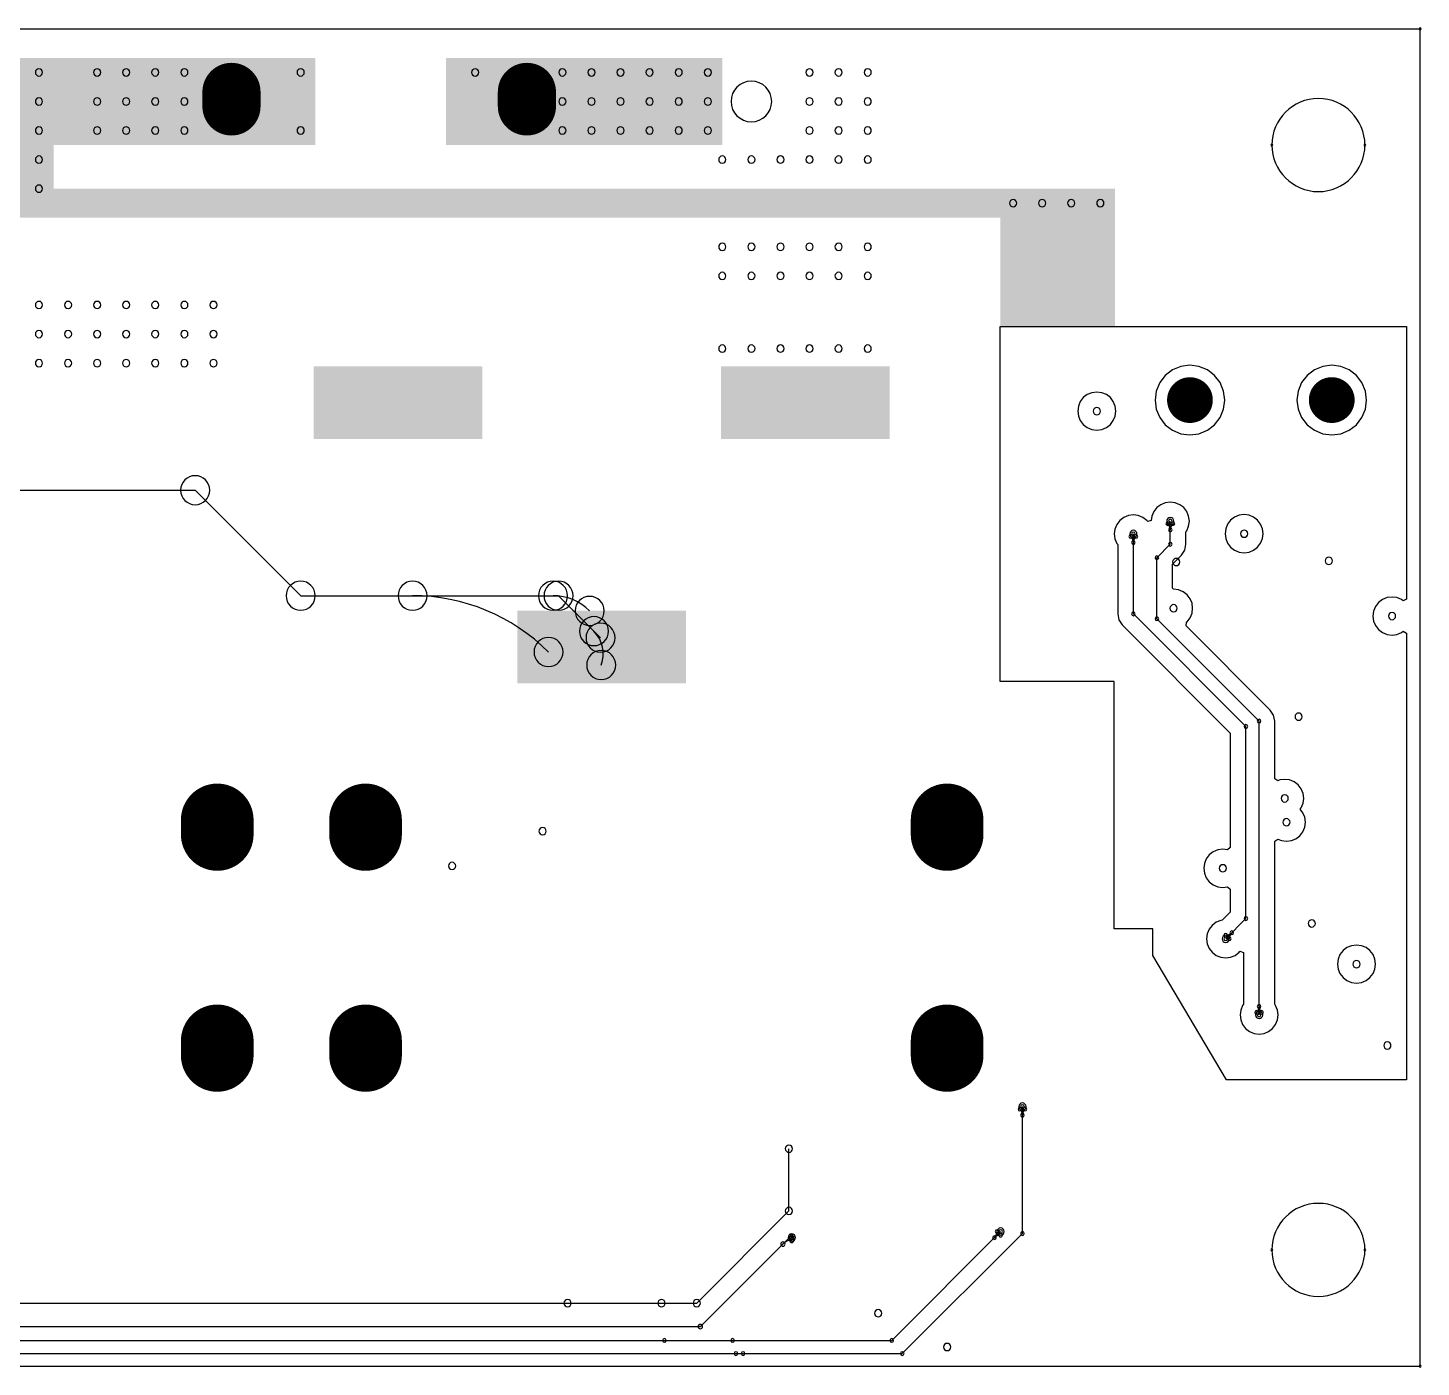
# Model space of a CAD drawing. Header units: inches. Extents: x 32166 to 66782, y 2386 to 7162.
# Drawn here: x 33958.6 to 34174.3, y 3490.5 to 3697.7 of the extents above; entities that cross this region are included whole.
import ezdxf

# ---------------------------------------------------------------- set-up
doc = ezdxf.new("R2010")
doc.units = ezdxf.units.IN
doc.header["$LTSCALE"] = 0.64311
doc.header["$MEASUREMENT"] = 0
for name, color, linetype in [('KEEPOUTLAYER', 6, 'CONTINUOUS'), ('MIDLAYER1', 16, 'CONTINUOUS'), ('MULTILAYER', 9, 'CONTINUOUS')]:
    doc.layers.add(name, color=color, linetype=linetype)

msp = doc.modelspace()

# ---------------------------------------------------------------- linework, layer by layer
at = {"layer": 'KEEPOUTLAYER'}
for p, q in [((32666.61, 3697.6), (34174.11, 3697.6)), ((34174.11, 3490.6), (34174.11, 3697.6)), ((32666.61, 3490.6), (34174.11, 3490.6))]:
    msp.add_line(p, q, dxfattribs=at)
for centre, radius, start, end in [((34174.11, 3697.6), 0.143, 0, 180), ((34174.11, 3697.6), 0.143, 180, 0), ((34174.11, 3697.6), 0.112, 0, 180), ((34174.11, 3697.6), 0.112, 180, 0), ((34158.36, 3679.6), 7.2, 0, 180), ((34151.16, 3679.6), 0.143, 0, 180), ((34151.16, 3679.6), 0.143, 180, 0), ((34158.36, 3679.6), 7.2, 180, 0), ((34165.56, 3679.6), 0.143, 0, 180), ((34165.56, 3679.6), 0.143, 180, 0), ((34158.36, 3508.6), 7.2, 0, 180), ((34151.16, 3508.6), 0.143, 0, 180), ((34151.16, 3508.6), 0.143, 180, 0), ((34158.36, 3508.6), 7.2, 180, 0), ((34165.56, 3508.6), 0.143, 0, 180), ((34165.56, 3508.6), 0.143, 180, 0), ((34174.11, 3490.6), 0.143, 0, 180), ((34174.11, 3490.6), 0.143, 0, 180), ((34174.11, 3490.6), 0.143, 180, 0), ((34174.11, 3490.6), 0.143, 180, 0)]:
    msp.add_arc(centre, radius, start, end, dxfattribs=at)
at = {"layer": 'MIDLAYER1'}
for p, q in [((34109.13, 3596.57), (34109.13, 3651.52)), ((34109.13, 3651.52), (34171.99, 3651.52)), ((34171.99, 3651.52), (34171.99, 3609.31)), ((34134.67, 3643.94), (34133.81, 3642.83)), ((34135.79, 3644.8), (34134.67, 3643.94)), ((34137.09, 3645.34), (34135.79, 3644.8)), ((34138.48, 3645.52), (34137.09, 3645.34)), ((34139.87, 3645.34), (34138.48, 3645.52)), ((34141.17, 3644.8), (34139.87, 3645.34)), ((34142.29, 3643.94), (34141.17, 3644.8)), ((34143.15, 3642.83), (34142.29, 3643.94)), ((34156.61, 3643.94), (34155.76, 3642.83)), ((34157.73, 3644.8), (34156.61, 3643.94)), ((34159.03, 3645.34), (34157.73, 3644.8)), ((34160.43, 3645.52), (34159.03, 3645.34)), ((34161.82, 3645.34), (34160.43, 3645.52)), ((34163.12, 3644.8), (34161.82, 3645.34)), ((34164.24, 3643.94), (34163.12, 3644.8)), ((34165.09, 3642.83), (34164.24, 3643.94)), ((34133.81, 3642.83), (34133.27, 3641.53)), ((34143.69, 3641.53), (34143.15, 3642.83)), ((34155.76, 3642.83), (34155.22, 3641.53)), ((34165.63, 3641.53), (34165.09, 3642.83)), ((34121.51, 3639.9), (34121.22, 3639.19)), ((34121.98, 3640.51), (34121.51, 3639.9)), ((34122.59, 3640.98), (34121.98, 3640.51)), ((34123.31, 3641.27), (34122.59, 3640.98)), ((34124.07, 3641.37), (34123.31, 3641.27)), ((34124.83, 3641.27), (34124.07, 3641.37)), ((34125.54, 3640.98), (34124.83, 3641.27)), ((34126.16, 3640.51), (34125.54, 3640.98)), ((34126.62, 3639.9), (34126.16, 3640.51)), ((34126.92, 3639.19), (34126.62, 3639.9)), ((34133.27, 3641.53), (34133.09, 3640.13)), ((34133.09, 3640.13), (34133.27, 3638.74)), ((34143.87, 3640.13), (34143.69, 3641.53)), ((34143.69, 3638.74), (34143.87, 3640.13)), ((34155.22, 3641.53), (34155.04, 3640.13)), ((34155.04, 3640.13), (34155.22, 3638.74)), ((34165.81, 3640.13), (34165.63, 3641.53)), ((34165.63, 3638.74), (34165.81, 3640.13)), ((34121.22, 3639.19), (34121.12, 3638.42)), ((34121.12, 3638.42), (34121.22, 3637.66)), ((34121.22, 3637.66), (34121.51, 3636.95)), ((34126.62, 3636.95), (34126.92, 3637.66)), ((34127.02, 3638.42), (34126.92, 3639.19)), ((34126.92, 3637.66), (34127.02, 3638.42)), ((34133.27, 3638.74), (34133.81, 3637.44)), ((34133.81, 3637.44), (34134.67, 3636.32)), ((34142.29, 3636.32), (34143.15, 3637.44)), ((34143.15, 3637.44), (34143.69, 3638.74)), ((34155.22, 3638.74), (34155.76, 3637.44)), ((34155.76, 3637.44), (34156.61, 3636.32)), ((34164.24, 3636.32), (34165.09, 3637.44)), ((34165.09, 3637.44), (34165.63, 3638.74)), ((34121.51, 3636.95), (34121.98, 3636.34)), ((34121.98, 3636.34), (34122.59, 3635.87)), ((34122.59, 3635.87), (34123.31, 3635.57)), ((34123.31, 3635.57), (34124.07, 3635.47)), ((34124.07, 3635.47), (34124.83, 3635.57)), ((34124.83, 3635.57), (34125.54, 3635.87)), ((34125.54, 3635.87), (34126.16, 3636.34)), ((34126.16, 3636.34), (34126.62, 3636.95)), ((34134.67, 3636.32), (34135.79, 3635.47)), ((34135.79, 3635.47), (34137.09, 3634.93)), ((34139.87, 3634.93), (34141.17, 3635.47)), ((34141.17, 3635.47), (34142.29, 3636.32)), ((34156.61, 3636.32), (34157.73, 3635.47)), ((34157.73, 3635.47), (34159.03, 3634.93)), ((34161.82, 3634.93), (34163.12, 3635.47)), ((34163.12, 3635.47), (34164.24, 3636.32)), ((34137.09, 3634.93), (34138.48, 3634.74)), ((34138.48, 3634.74), (34139.87, 3634.93)), ((34159.03, 3634.93), (34160.43, 3634.74)), ((34160.43, 3634.74), (34161.82, 3634.93)), ((33888.95, 3626.18), (33984.53, 3626.18)), ((33984.53, 3626.18), (34000.86, 3609.85)), ((34129.72, 3622.36), (34128.96, 3622.26)), ((34130.48, 3622.26), (34129.72, 3622.36)), ((34132.88, 3622.87), (34132.59, 3622.15)), ((34133.35, 3623.48), (34132.88, 3622.87)), ((34133.96, 3623.94), (34133.35, 3623.48)), ((34134.67, 3624.24), (34133.96, 3623.94)), ((34135.44, 3624.34), (34134.67, 3624.24)), ((34136.2, 3624.24), (34135.44, 3624.34)), ((34136.91, 3623.94), (34136.2, 3624.24)), ((34137.52, 3623.48), (34136.91, 3623.94)), ((34137.99, 3622.87), (34137.52, 3623.48)), ((34138.28, 3622.15), (34137.99, 3622.87)), ((34146.87, 3622.41), (34146.1, 3622.3)), ((34147.63, 3622.3), (34146.87, 3622.41)), ((34127.17, 3620.89), (34126.87, 3620.17)), ((34127.63, 3621.5), (34127.17, 3620.89)), ((34128.25, 3621.96), (34127.63, 3621.5)), ((34128.96, 3622.26), (34128.25, 3621.96)), ((34131.2, 3621.96), (34130.48, 3622.26)), ((34131.81, 3621.5), (34131.2, 3621.96)), ((34131.94, 3621.32), (34131.81, 3621.5)), ((34131.95, 3621.32), (34131.94, 3621.32)), ((34132.5, 3621.47), (34131.95, 3621.32)), ((34132.59, 3622.15), (34132.5, 3621.47)), ((34135.44, 3617.82), (34135.44, 3621.39)), ((34137.99, 3619.91), (34138.28, 3620.63)), ((34138.39, 3621.39), (34138.28, 3622.15)), ((34138.28, 3620.63), (34138.39, 3621.39)), ((34144.02, 3620.22), (34143.92, 3619.45)), ((34144.31, 3620.93), (34144.02, 3620.22)), ((34144.78, 3621.54), (34144.31, 3620.93)), ((34145.39, 3622.01), (34144.78, 3621.54)), ((34146.1, 3622.3), (34145.39, 3622.01)), ((34148.34, 3622.01), (34147.63, 3622.3)), ((34148.95, 3621.54), (34148.34, 3622.01)), ((34149.42, 3620.93), (34148.95, 3621.54)), ((34149.71, 3620.22), (34149.42, 3620.93)), ((34149.82, 3619.45), (34149.71, 3620.22)), ((34126.87, 3620.17), (34126.77, 3619.41)), ((34126.77, 3619.41), (34126.87, 3618.65)), ((34126.87, 3618.65), (34127.17, 3617.93)), ((34129.72, 3607.03), (34129.72, 3619.41)), ((34137.85, 3619.74), (34137.99, 3619.91)), ((34137.85, 3617.82), (34137.85, 3619.74)), ((34143.92, 3619.45), (34144.02, 3618.69)), ((34144.02, 3618.69), (34144.31, 3617.98)), ((34149.42, 3617.98), (34149.71, 3618.69)), ((34149.71, 3618.69), (34149.82, 3619.45)), ((34127.17, 3617.93), (34127.3, 3617.76)), ((34127.3, 3617.76), (34127.3, 3607.03)), ((34133.36, 3615.74), (34135.44, 3617.82)), ((34135.77, 3614.74), (34137.15, 3616.11)), ((34137.15, 3616.11), (34137.67, 3616.89)), ((34137.67, 3616.89), (34137.85, 3617.82)), ((34144.31, 3617.98), (34144.78, 3617.37)), ((34144.78, 3617.37), (34145.39, 3616.9)), ((34145.39, 3616.9), (34146.1, 3616.61)), ((34146.1, 3616.61), (34146.87, 3616.5)), ((34146.87, 3616.5), (34147.63, 3616.61)), ((34147.63, 3616.61), (34148.34, 3616.9)), ((34148.34, 3616.9), (34148.95, 3617.37)), ((34148.95, 3617.37), (34149.42, 3617.98)), ((34133.36, 3606.28), (34133.36, 3615.74)), ((34135.77, 3611.02), (34135.77, 3614.74)), ((34000.86, 3609.85), (34040.77, 3609.85)), ((34040.77, 3609.85), (34047.27, 3603.35)), ((34135.95, 3610.86), (34135.77, 3611.02)), ((34136.72, 3610.76), (34135.95, 3610.86)), ((34137.43, 3610.47), (34136.72, 3610.76)), ((34138.04, 3610), (34137.43, 3610.47)), ((34138.51, 3609.39), (34138.04, 3610)), ((34168.98, 3609.55), (34168.27, 3609.25)), ((34169.75, 3609.65), (34168.98, 3609.55)), ((34170.51, 3609.55), (34169.75, 3609.65)), ((34171.22, 3609.25), (34170.51, 3609.55)), ((34138.8, 3608.68), (34138.51, 3609.39)), ((34138.9, 3607.91), (34138.8, 3608.68)), ((34138.8, 3607.15), (34138.9, 3607.91)), ((34166.9, 3607.46), (34166.8, 3606.7)), ((34167.19, 3608.17), (34166.9, 3607.46)), ((34167.66, 3608.78), (34167.19, 3608.17)), ((34168.27, 3609.25), (34167.66, 3608.78)), ((34171.47, 3609.06), (34171.22, 3609.25)), ((34171.99, 3609.31), (34171.47, 3609.06)), ((34127.3, 3607.03), (34127.49, 3606.1)), ((34127.49, 3606.1), (34128.01, 3605.32)), ((34128.01, 3605.32), (34144.72, 3588.6)), ((34129.72, 3607.03), (34147.14, 3589.61)), ((34133.36, 3606.28), (34149.18, 3590.45)), ((34137.89, 3605.17), (34137.92, 3605.74)), ((34150.89, 3592.16), (34137.89, 3605.17)), ((34137.92, 3605.74), (34138.04, 3605.83)), ((34138.04, 3605.83), (34138.51, 3606.44)), ((34138.51, 3606.44), (34138.8, 3607.15)), ((34166.8, 3606.7), (34166.9, 3605.93)), ((34166.9, 3605.93), (34167.19, 3605.22)), ((34167.19, 3605.22), (34167.66, 3604.61)), ((34167.66, 3604.61), (34168.27, 3604.14)), ((34168.27, 3604.14), (34168.98, 3603.85)), ((34168.98, 3603.85), (34169.75, 3603.75)), ((34169.75, 3603.75), (34170.51, 3603.85)), ((34170.51, 3603.85), (34171.22, 3604.14)), ((34171.22, 3604.14), (34171.47, 3604.34)), ((34171.47, 3604.34), (34171.99, 3604.08)), ((34171.99, 3604.08), (34171.99, 3534.92)), ((34126.77, 3596.57), (34109.13, 3596.57)), ((34126.77, 3558.28), (34126.77, 3596.57)), ((34151.42, 3591.38), (34150.89, 3592.16)), ((34149.18, 3544.96), (34149.18, 3590.45)), ((34151.6, 3590.45), (34151.42, 3591.38)), ((34151.6, 3581.52), (34151.6, 3590.45)), ((34144.72, 3588.6), (34144.72, 3570.89)), ((34147.14, 3559.88), (34147.14, 3589.61)), ((34152.08, 3581.21), (34151.6, 3581.52)), ((34153.14, 3581.43), (34152.38, 3581.33)), ((34153.91, 3581.33), (34153.14, 3581.43)), ((34152.38, 3581.33), (34152.08, 3581.21)), ((34154.62, 3581.04), (34153.91, 3581.33)), ((34155.23, 3580.57), (34154.62, 3581.04)), ((34155.7, 3579.96), (34155.23, 3580.57)), ((34155.99, 3579.25), (34155.7, 3579.96)), ((34156.09, 3578.48), (34155.99, 3579.25)), ((34155.7, 3577.01), (34155.99, 3577.72)), ((34155.99, 3577.72), (34156.09, 3578.48)), ((34155.55, 3576.81), (34155.7, 3577.01)), ((34155.97, 3576.27), (34155.55, 3576.81)), ((34156.26, 3575.56), (34155.97, 3576.27)), ((34156.36, 3574.79), (34156.26, 3575.56)), ((34155.5, 3572.71), (34155.97, 3573.32)), ((34155.97, 3573.32), (34156.26, 3574.03)), ((34156.26, 3574.03), (34156.36, 3574.79)), ((34143.56, 3570.61), (34142.79, 3570.51)), ((34144.29, 3570.51), (34143.56, 3570.61)), ((34144.72, 3570.89), (34144.29, 3570.51)), ((34151.6, 3571.86), (34152.08, 3572.18)), ((34151.6, 3546.61), (34151.6, 3571.86)), ((34152.08, 3572.18), (34152.65, 3571.94)), ((34152.65, 3571.94), (34153.41, 3571.84)), ((34153.41, 3571.84), (34154.18, 3571.94)), ((34154.18, 3571.94), (34154.89, 3572.24)), ((34154.89, 3572.24), (34155.5, 3572.71)), ((34141, 3569.13), (34140.71, 3568.42)), ((34141.47, 3569.74), (34141, 3569.13)), ((34142.08, 3570.21), (34141.47, 3569.74)), ((34142.79, 3570.51), (34142.08, 3570.21)), ((34140.71, 3568.42), (34140.61, 3567.66)), ((34140.61, 3567.66), (34140.71, 3566.89)), ((34140.71, 3566.89), (34141, 3566.18)), ((34141, 3566.18), (34141.47, 3565.57)), ((34141.47, 3565.57), (34142.08, 3565.1)), ((34142.08, 3565.1), (34142.79, 3564.81)), ((34142.79, 3564.81), (34143.56, 3564.71)), ((34143.56, 3564.71), (34144.29, 3564.8)), ((34144.29, 3564.8), (34144.72, 3564.43)), ((34144.72, 3564.43), (34144.72, 3560.88)), ((34144.72, 3560.88), (34143.47, 3559.63)), ((34144.01, 3556.75), (34147.14, 3559.88)), ((34132.76, 3558.28), (34126.77, 3558.28)), ((34132.76, 3554.18), (34132.76, 3558.28)), ((34141.45, 3558.22), (34141.16, 3557.51)), ((34141.92, 3558.83), (34141.45, 3558.22)), ((34142.53, 3559.3), (34141.92, 3558.83)), ((34143.24, 3559.6), (34142.53, 3559.3)), ((34143.47, 3559.63), (34143.24, 3559.6)), ((34141.16, 3557.51), (34141.06, 3556.75)), ((34141.06, 3556.75), (34141.16, 3555.98)), ((34141.16, 3555.98), (34141.45, 3555.27)), ((34163.49, 3555.68), (34162.78, 3555.39)), ((34164.26, 3555.78), (34163.49, 3555.68)), ((34165.02, 3555.68), (34164.26, 3555.78)), ((34165.73, 3555.39), (34165.02, 3555.68)), ((34144.14, 3534.92), (34132.76, 3554.18)), ((34141.45, 3555.27), (34141.92, 3554.66)), ((34141.92, 3554.66), (34142.53, 3554.19)), ((34142.53, 3554.19), (34143.24, 3553.9)), ((34143.24, 3553.9), (34144.01, 3553.8)), ((34144.01, 3553.8), (34144.77, 3553.9)), ((34144.77, 3553.9), (34145.48, 3554.19)), ((34145.48, 3554.19), (34146.09, 3554.66)), ((34146.09, 3554.66), (34146.22, 3554.83)), ((34146.22, 3554.83), (34146.76, 3554.65)), ((34146.76, 3554.65), (34146.76, 3546.61)), ((34161.41, 3553.6), (34161.31, 3552.83)), ((34161.7, 3554.31), (34161.41, 3553.6)), ((34162.17, 3554.92), (34161.7, 3554.31)), ((34162.78, 3555.39), (34162.17, 3554.92)), ((34166.34, 3554.92), (34165.73, 3555.39)), ((34166.81, 3554.31), (34166.34, 3554.92)), ((34167.11, 3553.6), (34166.81, 3554.31)), ((34167.21, 3552.83), (34167.11, 3553.6)), ((34161.31, 3552.83), (34161.41, 3552.07)), ((34161.41, 3552.07), (34161.7, 3551.36)), ((34161.7, 3551.36), (34162.17, 3550.75)), ((34166.34, 3550.75), (34166.81, 3551.36)), ((34166.81, 3551.36), (34167.11, 3552.07)), ((34167.11, 3552.07), (34167.21, 3552.83)), ((34162.17, 3550.75), (34162.78, 3550.28)), ((34162.78, 3550.28), (34163.49, 3549.98)), ((34163.49, 3549.98), (34164.26, 3549.88)), ((34164.26, 3549.88), (34165.02, 3549.98)), ((34165.02, 3549.98), (34165.73, 3550.28)), ((34165.73, 3550.28), (34166.34, 3550.75)), ((34146.33, 3545.72), (34146.23, 3544.96)), ((34146.23, 3544.96), (34146.33, 3544.19)), ((34146.63, 3546.43), (34146.33, 3545.72)), ((34146.76, 3546.61), (34146.63, 3546.43)), ((34151.74, 3546.43), (34151.6, 3546.61)), ((34152.03, 3545.72), (34151.74, 3546.43)), ((34152.13, 3544.96), (34152.03, 3545.72)), ((34152.03, 3544.19), (34152.13, 3544.96)), ((34146.33, 3544.19), (34146.63, 3543.48)), ((34146.63, 3543.48), (34147.1, 3542.87)), ((34147.1, 3542.87), (34147.71, 3542.4)), ((34150.66, 3542.4), (34151.27, 3542.87)), ((34151.27, 3542.87), (34151.74, 3543.48)), ((34151.74, 3543.48), (34152.03, 3544.19)), ((34147.71, 3542.4), (34148.42, 3542.11)), ((34148.42, 3542.11), (34149.18, 3542.01)), ((34149.18, 3542.01), (34149.95, 3542.11)), ((34149.95, 3542.11), (34150.66, 3542.4)), ((34171.99, 3534.92), (34144.14, 3534.92)), ((34112.55, 3511.14), (34112.55, 3530.78)), ((34076.42, 3514.63), (34076.42, 3524.26)), ((34076.42, 3524.26), (34076.42, 3524.26)), ((34062.15, 3500.36), (34076.42, 3514.63)), ((34062.71, 3496.74), (34076.69, 3510.71)), ((34076.69, 3510.71), (34076.86, 3510.53)), ((34092.33, 3494.59), (34109.18, 3511.43)), ((34093.96, 3492.55), (34112.55, 3511.14)), ((33939.26, 3500.36), (34042.17, 3500.36)), ((34042.17, 3500.36), (34062.15, 3500.36)), ((34042.17, 3500.36), (34056.71, 3500.36)), ((33779.82, 3496.74), (34062.71, 3496.74)), ((33887.6, 3494.59), (34057.15, 3494.59)), ((34057.15, 3494.59), (34092.33, 3494.59)), ((34057.15, 3494.59), (34067.69, 3494.59)), ((33774.89, 3492.55), (34068.22, 3492.55)), ((34068.22, 3492.55), (34093.96, 3492.55)), ((34068.22, 3492.55), (34069.32, 3492.55))]:
    msp.add_line(p, q, dxfattribs=at)
for points, const_width in [([(33990.15, 3687.83), (33990.15, 3685.58)], 9), ([(34035.87, 3687.83), (34035.87, 3685.58)], 9), ([(33993.44, 3686.03), (33993.44, 3687.38)], 2.25), ([(33987.95, 3572.9), (33987.95, 3575.15)], 11.25), ([(34010.9, 3572.9), (34010.9, 3575.15)], 11.25), ([(34100.9, 3572.9), (34100.9, 3575.15)], 11.25), ([(33987.95, 3538.7), (33987.95, 3540.95)], 11.25), ([(34010.9, 3538.7), (34010.9, 3540.95)], 11.25), ([(34100.9, 3538.7), (34100.9, 3540.95)], 11.25)]:
    msp.add_lwpolyline(points, dxfattribs=dict(at, const_width=const_width))
for points, const_width in [([(33987.9, 3687.83, 1), (33992.4, 3687.83, 1)], 4.5), ([(34033.62, 3687.83, 1), (34038.12, 3687.83, 1)], 4.5), ([(33987.9, 3685.58, 1), (33992.4, 3685.58, 1)], 4.5), ([(34033.62, 3685.58, 1), (34038.12, 3685.58, 1)], 4.5), ([(33992.88, 3687.38, 1), (33994, 3687.38, 1)], 1.12), ([(33992.88, 3686.03, 1), (33994, 3686.03, 1)], 1.12), ([(34140.25, 3640.13, 1), (34136.71, 3640.13, 1)], 3.54), ([(34162.2, 3640.13, 1), (34158.65, 3640.13, 1)], 3.54), ([(33987.95, 3577.96, 1), (33987.95, 3572.34, 1)], 5.63), ([(34010.9, 3577.96, 1), (34010.9, 3572.34, 1)], 5.63), ([(34100.9, 3577.96, 1), (34100.9, 3572.34, 1)], 5.63), ([(33987.95, 3575.71, 1), (33987.95, 3570.09, 1)], 5.63), ([(34010.9, 3575.71, 1), (34010.9, 3570.09, 1)], 5.63), ([(34100.9, 3575.71, 1), (34100.9, 3570.09, 1)], 5.63), ([(33987.95, 3543.76, 1), (33987.95, 3538.14, 1)], 5.63), ([(34010.9, 3543.76, 1), (34010.9, 3538.14, 1)], 5.63), ([(34100.9, 3543.76, 1), (34100.9, 3538.14, 1)], 5.63), ([(33987.95, 3541.51, 1), (33987.95, 3535.89, 1)], 5.63), ([(34010.9, 3541.51, 1), (34010.9, 3535.89, 1)], 5.63), ([(34100.9, 3541.51, 1), (34100.9, 3535.89, 1)], 5.63)]:
    msp.add_lwpolyline(points, format="xyb", close=True, dxfattribs=dict(at, const_width=const_width))
for centre, radius, start, end in [((33960.36, 3690.85), 0.562, 0, 180), ((33969.36, 3690.85), 0.562, 0, 180), ((33973.86, 3690.85), 0.562, 0, 180), ((33978.36, 3690.85), 0.562, 0, 180), ((33982.86, 3690.85), 0.562, 0, 180), ((34000.86, 3690.85), 0.562, 0, 180), ((34027.86, 3690.85), 0.562, 0, 180), ((34041.36, 3690.85), 0.562, 0, 180), ((34045.86, 3690.85), 0.562, 0, 180), ((34050.36, 3690.85), 0.562, 0, 180), ((34054.86, 3690.85), 0.562, 0, 180), ((34059.36, 3690.85), 0.562, 0, 180), ((34063.86, 3690.85), 0.562, 0, 180), ((34079.61, 3690.85), 0.562, 0, 180), ((34084.11, 3690.85), 0.562, 0, 180), ((34088.61, 3690.85), 0.562, 0, 180), ((33960.36, 3690.85), 0.562, 180, 0), ((33969.36, 3690.85), 0.562, 180, 0), ((33973.86, 3690.85), 0.562, 180, 0), ((33978.36, 3690.85), 0.562, 180, 0), ((33982.86, 3690.85), 0.562, 180, 0), ((34000.86, 3690.85), 0.562, 180, 0), ((34027.86, 3690.85), 0.562, 180, 0), ((34041.36, 3690.85), 0.562, 180, 0), ((34045.86, 3690.85), 0.562, 180, 0), ((34050.36, 3690.85), 0.562, 180, 0), ((34054.86, 3690.85), 0.562, 180, 0), ((34059.36, 3690.85), 0.562, 180, 0), ((34063.86, 3690.85), 0.562, 180, 0), ((34070.61, 3686.35), 3.15, 0, 180), ((34079.61, 3690.85), 0.562, 180, 0), ((34084.11, 3690.85), 0.562, 180, 0), ((34088.61, 3690.85), 0.562, 180, 0), ((33960.36, 3686.35), 0.562, 0, 180), ((33960.36, 3686.35), 0.562, 180, 0), ((33969.36, 3686.35), 0.562, 0, 180), ((33969.36, 3686.35), 0.562, 180, 0), ((33973.86, 3686.35), 0.562, 0, 180), ((33973.86, 3686.35), 0.562, 180, 0), ((33978.36, 3686.35), 0.562, 0, 180), ((33978.36, 3686.35), 0.562, 180, 0), ((33982.86, 3686.35), 0.562, 0, 180), ((33982.86, 3686.35), 0.562, 180, 0), ((34041.36, 3686.35), 0.562, 0, 180), ((34041.36, 3686.35), 0.562, 180, 0), ((34045.86, 3686.35), 0.562, 0, 180), ((34045.86, 3686.35), 0.562, 180, 0), ((34050.36, 3686.35), 0.562, 0, 180), ((34050.36, 3686.35), 0.562, 180, 0), ((34054.86, 3686.35), 0.562, 0, 180), ((34054.86, 3686.35), 0.562, 180, 0), ((34059.36, 3686.35), 0.562, 0, 180), ((34059.36, 3686.35), 0.562, 180, 0), ((34063.86, 3686.35), 0.562, 0, 180), ((34063.86, 3686.35), 0.562, 180, 0), ((34070.61, 3686.35), 3.15, 180, 0), ((34079.61, 3686.35), 0.562, 0, 180), ((34079.61, 3686.35), 0.562, 180, 0), ((34084.11, 3686.35), 0.562, 0, 180), ((34084.11, 3686.35), 0.562, 180, 0), ((34088.61, 3686.35), 0.562, 0, 180), ((34088.61, 3686.35), 0.562, 180, 0), ((33960.36, 3681.85), 0.562, 0, 180), ((33960.36, 3681.85), 0.562, 180, 0), ((33969.36, 3681.85), 0.562, 0, 180), ((33969.36, 3681.85), 0.562, 180, 0), ((33973.86, 3681.85), 0.562, 0, 180), ((33973.86, 3681.85), 0.562, 180, 0), ((33978.36, 3681.85), 0.562, 0, 180), ((33978.36, 3681.85), 0.562, 180, 0), ((33982.86, 3681.85), 0.562, 0, 180), ((33982.86, 3681.85), 0.562, 180, 0), ((34000.86, 3681.85), 0.562, 0, 180), ((34000.86, 3681.85), 0.562, 180, 0), ((34041.36, 3681.85), 0.562, 0, 180), ((34041.36, 3681.85), 0.562, 180, 0), ((34045.86, 3681.85), 0.562, 0, 180), ((34045.86, 3681.85), 0.562, 180, 0), ((34050.36, 3681.85), 0.562, 0, 180), ((34050.36, 3681.85), 0.562, 180, 0), ((34054.86, 3681.85), 0.562, 0, 180), ((34054.86, 3681.85), 0.562, 180, 0), ((34059.36, 3681.85), 0.562, 0, 180), ((34059.36, 3681.85), 0.562, 180, 0), ((34063.86, 3681.85), 0.562, 0, 180), ((34063.86, 3681.85), 0.562, 180, 0), ((34079.61, 3681.85), 0.562, 0, 180), ((34079.61, 3681.85), 0.562, 180, 0), ((34084.11, 3681.85), 0.562, 0, 180), ((34084.11, 3681.85), 0.562, 180, 0), ((34088.61, 3681.85), 0.562, 0, 180), ((34088.61, 3681.85), 0.562, 180, 0), ((33960.36, 3677.35), 0.562, 0, 180), ((33960.36, 3677.35), 0.562, 180, 0), ((34066.11, 3677.35), 0.562, 0, 180), ((34066.11, 3677.35), 0.562, 180, 0), ((34070.61, 3677.35), 0.562, 0, 180), ((34070.61, 3677.35), 0.562, 180, 0), ((34075.11, 3677.35), 0.562, 0, 180), ((34075.11, 3677.35), 0.562, 180, 0), ((34079.61, 3677.35), 0.562, 0, 180), ((34079.61, 3677.35), 0.562, 180, 0), ((34084.11, 3677.35), 0.562, 0, 180), ((34084.11, 3677.35), 0.562, 180, 0), ((34088.61, 3677.35), 0.562, 0, 180), ((34088.61, 3677.35), 0.562, 180, 0), ((33960.36, 3672.85), 0.562, 0, 180), ((33960.36, 3672.85), 0.562, 180, 0), ((34111.11, 3670.6), 0.562, 0, 180), ((34111.11, 3670.6), 0.562, 180, 0), ((34115.61, 3670.6), 0.562, 0, 180), ((34115.61, 3670.6), 0.562, 180, 0), ((34120.11, 3670.6), 0.562, 0, 180), ((34120.11, 3670.6), 0.562, 180, 0), ((34124.61, 3670.6), 0.562, 0, 180), ((34124.61, 3670.6), 0.562, 180, 0), ((34066.11, 3663.85), 0.562, 0, 180), ((34066.11, 3663.85), 0.562, 180, 0), ((34070.61, 3663.85), 0.562, 0, 180), ((34070.61, 3663.85), 0.562, 180, 0), ((34075.11, 3663.85), 0.562, 0, 180), ((34075.11, 3663.85), 0.562, 180, 0), ((34079.61, 3663.85), 0.562, 0, 180), ((34079.61, 3663.85), 0.562, 180, 0), ((34084.11, 3663.85), 0.562, 0, 180), ((34084.11, 3663.85), 0.562, 180, 0), ((34088.61, 3663.85), 0.562, 0, 180), ((34088.61, 3663.85), 0.562, 180, 0), ((34066.11, 3659.35), 0.562, 0, 180), ((34066.11, 3659.35), 0.562, 180, 0), ((34070.61, 3659.35), 0.562, 0, 180), ((34070.61, 3659.35), 0.562, 180, 0), ((34075.11, 3659.35), 0.562, 0, 180), ((34075.11, 3659.35), 0.562, 180, 0), ((34079.61, 3659.35), 0.562, 0, 180), ((34079.61, 3659.35), 0.562, 180, 0), ((34084.11, 3659.35), 0.562, 0, 180), ((34084.11, 3659.35), 0.562, 180, 0), ((34088.61, 3659.35), 0.562, 0, 180), ((34088.61, 3659.35), 0.562, 180, 0), ((33960.36, 3654.85), 0.562, 0, 180), ((33960.36, 3654.85), 0.562, 180, 0), ((33964.86, 3654.85), 0.562, 0, 180), ((33964.86, 3654.85), 0.562, 180, 0), ((33969.36, 3654.85), 0.562, 0, 180), ((33969.36, 3654.85), 0.562, 180, 0), ((33973.86, 3654.85), 0.562, 0, 180), ((33973.86, 3654.85), 0.562, 180, 0), ((33978.36, 3654.85), 0.562, 0, 180), ((33978.36, 3654.85), 0.562, 180, 0), ((33982.86, 3654.85), 0.562, 0, 180), ((33982.86, 3654.85), 0.562, 180, 0), ((33987.36, 3654.85), 0.562, 0, 180), ((33987.36, 3654.85), 0.562, 180, 0), ((33960.36, 3650.35), 0.562, 0, 180), ((33964.86, 3650.35), 0.562, 0, 180), ((33969.36, 3650.35), 0.562, 0, 180), ((33973.86, 3650.35), 0.562, 0, 180), ((33978.36, 3650.35), 0.562, 0, 180), ((33982.86, 3650.35), 0.562, 0, 180), ((33987.36, 3650.35), 0.562, 0, 180), ((33960.36, 3650.35), 0.562, 180, 0), ((33964.86, 3650.35), 0.562, 180, 0), ((33969.36, 3650.35), 0.562, 180, 0), ((33973.86, 3650.35), 0.562, 180, 0), ((33978.36, 3650.35), 0.562, 180, 0), ((33982.86, 3650.35), 0.562, 180, 0), ((33987.36, 3650.35), 0.562, 180, 0), ((34066.11, 3648.1), 0.562, 0, 180), ((34070.61, 3648.1), 0.562, 0, 180), ((34075.11, 3648.1), 0.562, 0, 180), ((34079.61, 3648.1), 0.562, 0, 180), ((34084.11, 3648.1), 0.562, 0, 180), ((34088.61, 3648.1), 0.562, 0, 180), ((33960.36, 3645.85), 0.562, 0, 180), ((33964.86, 3645.85), 0.562, 0, 180), ((33969.36, 3645.85), 0.562, 0, 180), ((33973.86, 3645.85), 0.562, 0, 180), ((33978.36, 3645.85), 0.562, 0, 180), ((33982.86, 3645.85), 0.562, 0, 180), ((33987.36, 3645.85), 0.562, 0, 180), ((34066.11, 3648.1), 0.562, 180, 0), ((34070.61, 3648.1), 0.562, 180, 0), ((34075.11, 3648.1), 0.562, 180, 0), ((34079.61, 3648.1), 0.562, 180, 0), ((34084.11, 3648.1), 0.562, 180, 0), ((34088.61, 3648.1), 0.562, 180, 0), ((33960.36, 3645.85), 0.562, 180, 0), ((33964.86, 3645.85), 0.562, 180, 0), ((33969.36, 3645.85), 0.562, 180, 0), ((33973.86, 3645.85), 0.562, 180, 0), ((33978.36, 3645.85), 0.562, 180, 0), ((33982.86, 3645.85), 0.562, 180, 0), ((33987.36, 3645.85), 0.562, 180, 0), ((34124.07, 3638.42), 0.562, 0, 180), ((34124.07, 3638.42), 0.562, 180, 0), ((33984.53, 3626.18), 2.25, 0, 180), ((33984.53, 3626.18), 2.25, 0, 180), ((33984.53, 3626.18), 2.25, 180, 0), ((33984.53, 3626.18), 2.25, 180, 0), ((34135.04, 3621), 0.286, 0, 180), ((34135.04, 3621), 0.286, 180, 0), ((34135.44, 3621.39), 0.562, 0, 180), ((34135.44, 3621.39), 0.562, 180, 0), ((34134.1, 3620.05), 1.34, 0.0004, 45.0004), ((34135.44, 3621.39), 0.286, 0, 180), ((34135.44, 3621.39), 0.286, 180, 0), ((34135.44, 3620.05), 0.286, 0, 180), ((34135.44, 3620.05), 0.286, 0, 180), ((34136.77, 3620.05), 1.34, 134.9996, 179.9996), ((34135.83, 3621), 0.286, 0, 180), ((34135.83, 3621), 0.286, 180, 0), ((34129.33, 3619.02), 0.286, 0, 180), ((34129.33, 3619.02), 0.286, 180, 0), ((34129.72, 3619.41), 0.562, 0, 180), ((34129.72, 3619.41), 0.562, 180, 0), ((34128.38, 3618.07), 1.34, 0.0004, 45.0004), ((34129.72, 3619.41), 0.286, 0, 180), ((34129.72, 3619.41), 0.286, 180, 0), ((34129.72, 3618.07), 0.286, 0, 180), ((34129.72, 3618.07), 0.286, 0, 180), ((34129.72, 3618.07), 0.286, 180, 0), ((34129.72, 3618.07), 0.286, 180, 0), ((34131.06, 3618.07), 1.34, 134.9996, 179.9996), ((34130.11, 3619.02), 0.286, 0, 180), ((34130.11, 3619.02), 0.286, 180, 0), ((34135.44, 3620.05), 0.286, 180, 0), ((34135.44, 3620.05), 0.286, 180, 0), ((34135.44, 3617.82), 0.286, 0, 180), ((34135.44, 3617.82), 0.286, 0, 180), ((34146.87, 3619.45), 0.562, 0, 180), ((34146.87, 3619.45), 0.562, 180, 0), ((34133.36, 3615.74), 0.286, 0, 180), ((34133.36, 3615.74), 0.286, 0, 180), ((34135.44, 3617.82), 0.286, 180, 0), ((34135.44, 3617.82), 0.286, 180, 0), ((34133.36, 3615.74), 0.286, 180, 0), ((34133.36, 3615.74), 0.286, 180, 0), ((34136.36, 3615.07), 0.562, 0, 180), ((34136.36, 3615.07), 0.562, 180, 0), ((34159.98, 3615.25), 0.562, 0, 180), ((34159.98, 3615.25), 0.562, 180, 0), ((34000.86, 3609.85), 2.25, 0, 180), ((34000.86, 3609.85), 2.25, 0, 180), ((34018.18, 3609.85), 2.25, 0, 180), ((34039.91, 3609.85), 2.25, 0, 180), ((34040.77, 3609.85), 2.25, 0, 180), ((34040.77, 3609.85), 2.25, 0, 180), ((34000.86, 3609.85), 2.25, 180, 0), ((34000.86, 3609.85), 2.25, 180, 0), ((34018.18, 3609.85), 2.25, 180, 0), ((34018.18, 3580.1), 29.75, 45, 90), ((34039.91, 3609.85), 2.25, 180, 0), ((34040.77, 3609.85), 2.25, 180, 0), ((34040.77, 3609.85), 2.25, 180, 0), ((34039.91, 3601.83), 8.02, 45, 90), ((34045.58, 3607.5), 2.25, 0, 180), ((34045.58, 3607.5), 2.25, 180, 0), ((34129.72, 3607.03), 0.286, 0, 180), ((34129.72, 3607.03), 0.286, 0, 180), ((34135.95, 3607.91), 0.562, 0, 180), ((34135.95, 3607.91), 0.562, 180, 0), ((34169.75, 3606.7), 0.562, 0, 180), ((34046.25, 3604.37), 2.25, 0, 180), ((34047.27, 3603.35), 2.25, 0, 180), ((34129.72, 3607.03), 0.286, 180, 0), ((34129.72, 3607.03), 0.286, 180, 0), ((34133.36, 3606.28), 0.286, 0, 180), ((34133.36, 3606.28), 0.286, 0, 180), ((34133.36, 3606.28), 0.286, 180, 0), ((34133.36, 3606.28), 0.286, 180, 0), ((34169.75, 3606.7), 0.562, 180, 0), ((34039.22, 3601.14), 2.25, 0, 180), ((34046.25, 3604.37), 2.25, 180, 0), ((34047.27, 3603.35), 2.25, 180, 0), ((34042.76, 3600.88), 4.93, 339.0939, 44.9999), ((34039.22, 3601.14), 2.25, 180, 0), ((34047.37, 3599.12), 2.25, 0, 180), ((34047.37, 3599.12), 2.25, 180, 0), ((34149.18, 3590.45), 0.286, 0, 180), ((34149.18, 3590.45), 0.286, 0, 180), ((34149.18, 3590.45), 0.286, 180, 0), ((34149.18, 3590.45), 0.286, 180, 0), ((34155.3, 3591.13), 0.562, 0, 180), ((34155.3, 3591.13), 0.562, 180, 0), ((34147.14, 3589.61), 0.286, 0, 180), ((34147.14, 3589.61), 0.286, 0, 180), ((34147.14, 3589.61), 0.286, 180, 0), ((34147.14, 3589.61), 0.286, 180, 0), ((34153.14, 3578.48), 0.562, 0, 180), ((34153.14, 3578.48), 0.562, 180, 0), ((34153.41, 3574.79), 0.562, 0, 180), ((34038.3, 3573.4), 0.562, 0, 180), ((34038.3, 3573.4), 0.562, 180, 0), ((34153.41, 3574.79), 0.562, 180, 0), ((34024.29, 3568.03), 0.562, 0, 180), ((34024.29, 3568.03), 0.562, 180, 0), ((34143.56, 3567.66), 0.562, 0, 180), ((34143.56, 3567.66), 0.562, 180, 0), ((34147.14, 3559.88), 0.286, 0, 180), ((34147.14, 3559.88), 0.286, 0, 180), ((34147.14, 3559.88), 0.286, 180, 0), ((34147.14, 3559.88), 0.286, 180, 0), ((34144.01, 3558.64), 1.34, 270.0004, 315.0004), ((34145.9, 3556.75), 1.34, 134.9996, 179.9996), ((34144.95, 3557.69), 0.286, 0, 180), ((34144.95, 3557.69), 0.286, 0, 180), ((34144.95, 3557.69), 0.286, 180, 0), ((34144.95, 3557.69), 0.286, 180, 0), ((34157.33, 3559.13), 0.562, 0, 180), ((34157.33, 3559.13), 0.562, 180, 0), ((34144.01, 3556.75), 0.562, 0, 180), ((34144.01, 3556.75), 0.562, 180, 0), ((34144.01, 3557.3), 0.286, 0, 180), ((34144.01, 3557.3), 0.286, 180, 0), ((34144.01, 3556.75), 0.286, 0, 180), ((34144.01, 3556.75), 0.286, 180, 0), ((34144.56, 3556.75), 0.286, 0, 180), ((34144.56, 3556.75), 0.286, 180, 0), ((34164.26, 3552.83), 0.562, 0, 180), ((34164.26, 3552.83), 0.562, 180, 0), ((34148.79, 3545.35), 0.286, 0, 180), ((34148.79, 3545.35), 0.286, 180, 0), ((34149.18, 3544.96), 0.562, 0, 180), ((34149.18, 3544.96), 0.562, 180, 0), ((34147.85, 3546.29), 1.34, 314.9996, 359.9996), ((34149.18, 3546.29), 0.286, 0, 180), ((34149.18, 3546.29), 0.286, 0, 180), ((34149.18, 3546.29), 0.286, 180, 0), ((34149.18, 3546.29), 0.286, 180, 0), ((34149.18, 3544.96), 0.286, 0, 180), ((34149.18, 3544.96), 0.286, 180, 0), ((34150.52, 3546.29), 1.34, 180.0004, 225.0004), ((34149.57, 3545.35), 0.286, 0, 180), ((34149.57, 3545.35), 0.286, 180, 0), ((34169.03, 3540.23), 0.562, 0, 180), ((34169.03, 3540.23), 0.562, 180, 0), ((34112.16, 3530.39), 0.286, 0, 180), ((34112.16, 3530.39), 0.286, 180, 0), ((34112.55, 3530.78), 0.562, 0, 180), ((34112.55, 3530.78), 0.562, 180, 0), ((34111.22, 3529.45), 1.34, 0.0004, 45.0004), ((34112.55, 3530.78), 0.286, 0, 180), ((34112.55, 3530.78), 0.286, 180, 0), ((34112.55, 3529.45), 0.286, 0, 180), ((34112.55, 3529.45), 0.286, 0, 180), ((34113.89, 3529.45), 1.34, 134.9996, 179.9996), ((34112.94, 3530.39), 0.286, 0, 180), ((34112.94, 3530.39), 0.286, 180, 0), ((34112.55, 3529.45), 0.286, 180, 0), ((34112.55, 3529.45), 0.286, 180, 0), ((34076.42, 3524.26), 0.562, 0, 180), ((34076.42, 3524.26), 0.562, 0, 180), ((34076.42, 3524.26), 0.562, 0, 180), ((34076.42, 3524.26), 0.562, 0, 180), ((34076.42, 3524.26), 0.562, 180, 0), ((34076.42, 3524.26), 0.562, 180, 0), ((34076.42, 3524.26), 0.562, 180, 0), ((34076.42, 3524.26), 0.562, 180, 0), ((34076.42, 3514.63), 0.562, 0, 180), ((34076.42, 3514.63), 0.562, 0, 180), ((34076.42, 3514.63), 0.562, 180, 0), ((34076.42, 3514.63), 0.562, 180, 0), ((34076.86, 3510.53), 0.562, 0, 180), ((34076.86, 3510.53), 0.562, 180, 0), ((34076.69, 3510.71), 0.337, 0, 180), ((34076.69, 3510.71), 0.337, 0, 180), ((34076.69, 3510.71), 0.337, 180, 0), ((34076.69, 3510.71), 0.337, 180, 0), ((34076.86, 3510.53), 0.337, 0, 180), ((34076.86, 3510.53), 0.337, 180, 0), ((34076.86, 3510.08), 0.337, 0, 180), ((34108.23, 3510.49), 0.286, 0, 180), ((34108.23, 3510.49), 0.286, 0, 180), ((34108.23, 3510.49), 0.286, 180, 0), ((34108.23, 3510.49), 0.286, 180, 0), ((34107.29, 3511.43), 1.34, 314.9996, 359.9996), ((34109.18, 3509.54), 1.34, 90.0004, 135.0004), ((34108.62, 3511.43), 0.286, 0, 180), ((34108.62, 3511.43), 0.286, 180, 0), ((34109.18, 3511.43), 0.562, 0, 180), ((34109.18, 3511.43), 0.562, 180, 0), ((34109.18, 3511.43), 0.286, 0, 180), ((34109.18, 3511.43), 0.286, 180, 0), ((34109.18, 3510.88), 0.286, 0, 180), ((34109.18, 3510.88), 0.286, 180, 0), ((34112.55, 3511.14), 0.286, 0, 180), ((34112.55, 3511.14), 0.286, 0, 180), ((34112.55, 3511.14), 0.286, 180, 0), ((34112.55, 3511.14), 0.286, 180, 0), ((34075.49, 3509.51), 0.337, 0, 180), ((34075.49, 3509.51), 0.337, 180, 0), ((34076.86, 3508.14), 1.94, 90.0003, 135.0003), ((34076.86, 3510.08), 0.337, 180, 0), ((34042.17, 3500.36), 0.562, 0, 180), ((34042.17, 3500.36), 0.562, 0, 180), ((34042.17, 3500.36), 0.562, 0, 180), ((34042.17, 3500.36), 0.562, 180, 0), ((34042.17, 3500.36), 0.562, 180, 0), ((34042.17, 3500.36), 0.562, 180, 0), ((34056.71, 3500.36), 0.562, 0, 180), ((34056.71, 3500.36), 0.562, 180, 0), ((34062.15, 3500.36), 0.562, 0, 180), ((34062.15, 3500.36), 0.562, 0, 180), ((34062.15, 3500.36), 0.562, 180, 0), ((34062.15, 3500.36), 0.562, 180, 0), ((34090.23, 3498.79), 0.562, 0, 180), ((34090.23, 3498.79), 0.562, 180, 0), ((34062.71, 3496.74), 0.337, 0, 180), ((34062.71, 3496.74), 0.337, 0, 180), ((34062.71, 3496.74), 0.337, 180, 0), ((34062.71, 3496.74), 0.337, 180, 0), ((34057.15, 3494.59), 0.286, 0, 180), ((34057.15, 3494.59), 0.286, 0, 180), ((34057.15, 3494.59), 0.286, 0, 180), ((34057.15, 3494.59), 0.286, 180, 0), ((34057.15, 3494.59), 0.286, 180, 0), ((34057.15, 3494.59), 0.286, 180, 0), ((34067.69, 3494.59), 0.286, 0, 180), ((34067.69, 3494.59), 0.286, 180, 0), ((34092.33, 3494.59), 0.286, 0, 180), ((34092.33, 3494.59), 0.286, 0, 180), ((34092.33, 3494.59), 0.286, 180, 0), ((34092.33, 3494.59), 0.286, 180, 0), ((34100.9, 3493.57), 0.562, 0, 180), ((34100.9, 3493.57), 0.562, 180, 0), ((34068.22, 3492.55), 0.286, 0, 180), ((34068.22, 3492.55), 0.286, 0, 180), ((34068.22, 3492.55), 0.286, 0, 180), ((34068.22, 3492.55), 0.286, 180, 0), ((34068.22, 3492.55), 0.286, 180, 0), ((34068.22, 3492.55), 0.286, 180, 0), ((34069.32, 3492.55), 0.286, 0, 180), ((34069.32, 3492.55), 0.286, 180, 0), ((34093.96, 3492.55), 0.286, 0, 180), ((34093.96, 3492.55), 0.286, 0, 180), ((34093.96, 3492.55), 0.286, 180, 0), ((34093.96, 3492.55), 0.286, 180, 0)]:
    msp.add_arc(centre, radius, start, end, dxfattribs=at)
for points in [[(33877.11, 3679.6), (34003.11, 3679.6), (33877.11, 3693.1), (34003.11, 3693.1)], [(33940.11, 3668.35), (33962.61, 3668.35), (33940.11, 3693.1), (33962.61, 3693.1)], [(34023.36, 3679.6), (34066.11, 3679.6), (34023.36, 3693.1), (34066.11, 3693.1)], [(33962.61, 3668.35), (34126.86, 3668.35), (33962.61, 3672.85), (34126.86, 3672.85)], [(34109.13, 3651.52), (34126.86, 3651.52), (34109.13, 3668.35), (34126.86, 3668.35)], [(34028.99, 3645.36), (34002.89, 3645.36), (34028.99, 3634.11), (34002.89, 3634.11)], [(34091.99, 3645.36), (34065.89, 3645.36), (34091.99, 3634.11), (34065.89, 3634.11)], [(34034.39, 3596.31), (34060.49, 3596.31), (34034.39, 3607.56), (34060.49, 3607.56)]]:
    msp.add_solid(points, dxfattribs=at)
at = {"layer": 'MULTILAYER'}
for points, const_width in [([(33990.15, 3687.83), (33990.15, 3685.58)], 9), ([(34035.87, 3687.83), (34035.87, 3685.58)], 9), ([(33993.44, 3686.03), (33993.44, 3687.38)], 2.25), ([(33987.95, 3572.9), (33987.95, 3575.15)], 11.25), ([(34010.9, 3572.9), (34010.9, 3575.15)], 11.25), ([(34100.9, 3572.9), (34100.9, 3575.15)], 11.25), ([(33987.95, 3538.7), (33987.95, 3540.95)], 11.25), ([(34010.9, 3538.7), (34010.9, 3540.95)], 11.25), ([(34100.9, 3538.7), (34100.9, 3540.95)], 11.25)]:
    msp.add_lwpolyline(points, dxfattribs=dict(at, const_width=const_width))
for points, const_width in [([(33987.9, 3687.83, 1), (33992.4, 3687.83, 1)], 4.5), ([(34033.62, 3687.83, 1), (34038.12, 3687.83, 1)], 4.5), ([(33987.9, 3685.58, 1), (33992.4, 3685.58, 1)], 4.5), ([(34033.62, 3685.58, 1), (34038.12, 3685.58, 1)], 4.5), ([(33992.88, 3687.38, 1), (33994, 3687.38, 1)], 1.12), ([(33992.88, 3686.03, 1), (33994, 3686.03, 1)], 1.12), ([(34140.25, 3640.13, 1), (34136.71, 3640.13, 1)], 3.54), ([(34162.2, 3640.13, 1), (34158.65, 3640.13, 1)], 3.54), ([(33987.95, 3577.96, 1), (33987.95, 3572.34, 1)], 5.63), ([(34010.9, 3577.96, 1), (34010.9, 3572.34, 1)], 5.63), ([(34100.9, 3577.96, 1), (34100.9, 3572.34, 1)], 5.63), ([(33987.95, 3575.71, 1), (33987.95, 3570.09, 1)], 5.63), ([(34010.9, 3575.71, 1), (34010.9, 3570.09, 1)], 5.63), ([(34100.9, 3575.71, 1), (34100.9, 3570.09, 1)], 5.63), ([(33987.95, 3543.76, 1), (33987.95, 3538.14, 1)], 5.63), ([(34010.9, 3543.76, 1), (34010.9, 3538.14, 1)], 5.63), ([(34100.9, 3543.76, 1), (34100.9, 3538.14, 1)], 5.63), ([(33987.95, 3541.51, 1), (33987.95, 3535.89, 1)], 5.63), ([(34010.9, 3541.51, 1), (34010.9, 3535.89, 1)], 5.63), ([(34100.9, 3541.51, 1), (34100.9, 3535.89, 1)], 5.63)]:
    msp.add_lwpolyline(points, format="xyb", close=True, dxfattribs=dict(at, const_width=const_width))
for centre, radius, start, end in [((33960.36, 3690.85), 0.562, 0, 180), ((33969.36, 3690.85), 0.562, 0, 180), ((33973.86, 3690.85), 0.562, 0, 180), ((33978.36, 3690.85), 0.562, 0, 180), ((33982.86, 3690.85), 0.562, 0, 180), ((34000.86, 3690.85), 0.562, 0, 180), ((34027.86, 3690.85), 0.562, 0, 180), ((34041.36, 3690.85), 0.562, 0, 180), ((34045.86, 3690.85), 0.562, 0, 180), ((34050.36, 3690.85), 0.562, 0, 180), ((34054.86, 3690.85), 0.562, 0, 180), ((34059.36, 3690.85), 0.562, 0, 180), ((34063.86, 3690.85), 0.562, 0, 180), ((34079.61, 3690.85), 0.562, 0, 180), ((34084.11, 3690.85), 0.562, 0, 180), ((34088.61, 3690.85), 0.562, 0, 180), ((33960.36, 3690.85), 0.562, 180, 0), ((33969.36, 3690.85), 0.562, 180, 0), ((33973.86, 3690.85), 0.562, 180, 0), ((33978.36, 3690.85), 0.562, 180, 0), ((33982.86, 3690.85), 0.562, 180, 0), ((34000.86, 3690.85), 0.562, 180, 0), ((34027.86, 3690.85), 0.562, 180, 0), ((34041.36, 3690.85), 0.562, 180, 0), ((34045.86, 3690.85), 0.562, 180, 0), ((34050.36, 3690.85), 0.562, 180, 0), ((34054.86, 3690.85), 0.562, 180, 0), ((34059.36, 3690.85), 0.562, 180, 0), ((34063.86, 3690.85), 0.562, 180, 0), ((34070.61, 3686.35), 3.15, 0, 180), ((34079.61, 3690.85), 0.562, 180, 0), ((34084.11, 3690.85), 0.562, 180, 0), ((34088.61, 3690.85), 0.562, 180, 0), ((33960.36, 3686.35), 0.562, 0, 180), ((33960.36, 3686.35), 0.562, 180, 0), ((33969.36, 3686.35), 0.562, 0, 180), ((33969.36, 3686.35), 0.562, 180, 0), ((33973.86, 3686.35), 0.562, 0, 180), ((33973.86, 3686.35), 0.562, 180, 0), ((33978.36, 3686.35), 0.562, 0, 180), ((33978.36, 3686.35), 0.562, 180, 0), ((33982.86, 3686.35), 0.562, 0, 180), ((33982.86, 3686.35), 0.562, 180, 0), ((34041.36, 3686.35), 0.562, 0, 180), ((34041.36, 3686.35), 0.562, 180, 0), ((34045.86, 3686.35), 0.562, 0, 180), ((34045.86, 3686.35), 0.562, 180, 0), ((34050.36, 3686.35), 0.562, 0, 180), ((34050.36, 3686.35), 0.562, 180, 0), ((34054.86, 3686.35), 0.562, 0, 180), ((34054.86, 3686.35), 0.562, 180, 0), ((34059.36, 3686.35), 0.562, 0, 180), ((34059.36, 3686.35), 0.562, 180, 0), ((34063.86, 3686.35), 0.562, 0, 180), ((34063.86, 3686.35), 0.562, 180, 0), ((34070.61, 3686.35), 3.15, 180, 0), ((34079.61, 3686.35), 0.562, 0, 180), ((34079.61, 3686.35), 0.562, 180, 0), ((34084.11, 3686.35), 0.562, 0, 180), ((34084.11, 3686.35), 0.562, 180, 0), ((34088.61, 3686.35), 0.562, 0, 180), ((34088.61, 3686.35), 0.562, 180, 0), ((33960.36, 3681.85), 0.562, 0, 180), ((33960.36, 3681.85), 0.562, 180, 0), ((33969.36, 3681.85), 0.562, 0, 180), ((33969.36, 3681.85), 0.562, 180, 0), ((33973.86, 3681.85), 0.562, 0, 180), ((33973.86, 3681.85), 0.562, 180, 0), ((33978.36, 3681.85), 0.562, 0, 180), ((33978.36, 3681.85), 0.562, 180, 0), ((33982.86, 3681.85), 0.562, 0, 180), ((33982.86, 3681.85), 0.562, 180, 0), ((34000.86, 3681.85), 0.562, 0, 180), ((34000.86, 3681.85), 0.562, 180, 0), ((34041.36, 3681.85), 0.562, 0, 180), ((34041.36, 3681.85), 0.562, 180, 0), ((34045.86, 3681.85), 0.562, 0, 180), ((34045.86, 3681.85), 0.562, 180, 0), ((34050.36, 3681.85), 0.562, 0, 180), ((34050.36, 3681.85), 0.562, 180, 0), ((34054.86, 3681.85), 0.562, 0, 180), ((34054.86, 3681.85), 0.562, 180, 0), ((34059.36, 3681.85), 0.562, 0, 180), ((34059.36, 3681.85), 0.562, 180, 0), ((34063.86, 3681.85), 0.562, 0, 180), ((34063.86, 3681.85), 0.562, 180, 0), ((34079.61, 3681.85), 0.562, 0, 180), ((34079.61, 3681.85), 0.562, 180, 0), ((34084.11, 3681.85), 0.562, 0, 180), ((34084.11, 3681.85), 0.562, 180, 0), ((34088.61, 3681.85), 0.562, 0, 180), ((34088.61, 3681.85), 0.562, 180, 0), ((33960.36, 3677.35), 0.562, 0, 180), ((33960.36, 3677.35), 0.562, 180, 0), ((34066.11, 3677.35), 0.562, 0, 180), ((34066.11, 3677.35), 0.562, 180, 0), ((34070.61, 3677.35), 0.562, 0, 180), ((34070.61, 3677.35), 0.562, 180, 0), ((34075.11, 3677.35), 0.562, 0, 180), ((34075.11, 3677.35), 0.562, 180, 0), ((34079.61, 3677.35), 0.562, 0, 180), ((34079.61, 3677.35), 0.562, 180, 0), ((34084.11, 3677.35), 0.562, 0, 180), ((34084.11, 3677.35), 0.562, 180, 0), ((34088.61, 3677.35), 0.562, 0, 180), ((34088.61, 3677.35), 0.562, 180, 0), ((33960.36, 3672.85), 0.562, 0, 180), ((33960.36, 3672.85), 0.562, 180, 0), ((34111.11, 3670.6), 0.562, 0, 180), ((34111.11, 3670.6), 0.562, 180, 0), ((34115.61, 3670.6), 0.562, 0, 180), ((34115.61, 3670.6), 0.562, 180, 0), ((34120.11, 3670.6), 0.562, 0, 180), ((34120.11, 3670.6), 0.562, 180, 0), ((34124.61, 3670.6), 0.562, 0, 180), ((34124.61, 3670.6), 0.562, 180, 0), ((34066.11, 3663.85), 0.562, 0, 180), ((34066.11, 3663.85), 0.562, 180, 0), ((34070.61, 3663.85), 0.562, 0, 180), ((34070.61, 3663.85), 0.562, 180, 0), ((34075.11, 3663.85), 0.562, 0, 180), ((34075.11, 3663.85), 0.562, 180, 0), ((34079.61, 3663.85), 0.562, 0, 180), ((34079.61, 3663.85), 0.562, 180, 0), ((34084.11, 3663.85), 0.562, 0, 180), ((34084.11, 3663.85), 0.562, 180, 0), ((34088.61, 3663.85), 0.562, 0, 180), ((34088.61, 3663.85), 0.562, 180, 0), ((34066.11, 3659.35), 0.562, 0, 180), ((34066.11, 3659.35), 0.562, 180, 0), ((34070.61, 3659.35), 0.562, 0, 180), ((34070.61, 3659.35), 0.562, 180, 0), ((34075.11, 3659.35), 0.562, 0, 180), ((34075.11, 3659.35), 0.562, 180, 0), ((34079.61, 3659.35), 0.562, 0, 180), ((34079.61, 3659.35), 0.562, 180, 0), ((34084.11, 3659.35), 0.562, 0, 180), ((34084.11, 3659.35), 0.562, 180, 0), ((34088.61, 3659.35), 0.562, 0, 180), ((34088.61, 3659.35), 0.562, 180, 0), ((33960.36, 3654.85), 0.562, 0, 180), ((33960.36, 3654.85), 0.562, 180, 0), ((33964.86, 3654.85), 0.562, 0, 180), ((33964.86, 3654.85), 0.562, 180, 0), ((33969.36, 3654.85), 0.562, 0, 180), ((33969.36, 3654.85), 0.562, 180, 0), ((33973.86, 3654.85), 0.562, 0, 180), ((33973.86, 3654.85), 0.562, 180, 0), ((33978.36, 3654.85), 0.562, 0, 180), ((33978.36, 3654.85), 0.562, 180, 0), ((33982.86, 3654.85), 0.562, 0, 180), ((33982.86, 3654.85), 0.562, 180, 0), ((33987.36, 3654.85), 0.562, 0, 180), ((33987.36, 3654.85), 0.562, 180, 0), ((33960.36, 3650.35), 0.562, 0, 180), ((33964.86, 3650.35), 0.562, 0, 180), ((33969.36, 3650.35), 0.562, 0, 180), ((33973.86, 3650.35), 0.562, 0, 180), ((33978.36, 3650.35), 0.562, 0, 180), ((33982.86, 3650.35), 0.562, 0, 180), ((33987.36, 3650.35), 0.562, 0, 180), ((33960.36, 3650.35), 0.562, 180, 0), ((33964.86, 3650.35), 0.562, 180, 0), ((33969.36, 3650.35), 0.562, 180, 0), ((33973.86, 3650.35), 0.562, 180, 0), ((33978.36, 3650.35), 0.562, 180, 0), ((33982.86, 3650.35), 0.562, 180, 0), ((33987.36, 3650.35), 0.562, 180, 0), ((34066.11, 3648.1), 0.562, 0, 180), ((34070.61, 3648.1), 0.562, 0, 180), ((34075.11, 3648.1), 0.562, 0, 180), ((34079.61, 3648.1), 0.562, 0, 180), ((34084.11, 3648.1), 0.562, 0, 180), ((34088.61, 3648.1), 0.562, 0, 180), ((33960.36, 3645.85), 0.562, 0, 180), ((33964.86, 3645.85), 0.562, 0, 180), ((33969.36, 3645.85), 0.562, 0, 180), ((33973.86, 3645.85), 0.562, 0, 180), ((33978.36, 3645.85), 0.562, 0, 180), ((33982.86, 3645.85), 0.562, 0, 180), ((33987.36, 3645.85), 0.562, 0, 180), ((34066.11, 3648.1), 0.562, 180, 0), ((34070.61, 3648.1), 0.562, 180, 0), ((34075.11, 3648.1), 0.562, 180, 0), ((34079.61, 3648.1), 0.562, 180, 0), ((34084.11, 3648.1), 0.562, 180, 0), ((34088.61, 3648.1), 0.562, 180, 0), ((33960.36, 3645.85), 0.562, 180, 0), ((33964.86, 3645.85), 0.562, 180, 0), ((33969.36, 3645.85), 0.562, 180, 0), ((33973.86, 3645.85), 0.562, 180, 0), ((33978.36, 3645.85), 0.562, 180, 0), ((33982.86, 3645.85), 0.562, 180, 0), ((33987.36, 3645.85), 0.562, 180, 0), ((34124.07, 3638.42), 0.562, 0, 180), ((34124.07, 3638.42), 0.562, 180, 0), ((34135.44, 3621.39), 0.562, 0, 180), ((34135.44, 3621.39), 0.562, 180, 0), ((34129.72, 3619.41), 0.562, 0, 180), ((34129.72, 3619.41), 0.562, 180, 0), ((34146.87, 3619.45), 0.562, 0, 180), ((34146.87, 3619.45), 0.562, 180, 0), ((34136.36, 3615.07), 0.562, 0, 180), ((34136.36, 3615.07), 0.562, 180, 0), ((34159.98, 3615.25), 0.562, 0, 180), ((34159.98, 3615.25), 0.562, 180, 0), ((34135.95, 3607.91), 0.562, 0, 180), ((34135.95, 3607.91), 0.562, 180, 0), ((34169.75, 3606.7), 0.562, 0, 180), ((34169.75, 3606.7), 0.562, 180, 0), ((34155.3, 3591.13), 0.562, 0, 180), ((34155.3, 3591.13), 0.562, 180, 0), ((34153.14, 3578.48), 0.562, 0, 180), ((34153.14, 3578.48), 0.562, 180, 0), ((34153.41, 3574.79), 0.562, 0, 180), ((34038.3, 3573.4), 0.562, 0, 180), ((34038.3, 3573.4), 0.562, 180, 0), ((34153.41, 3574.79), 0.562, 180, 0), ((34024.29, 3568.03), 0.562, 0, 180), ((34024.29, 3568.03), 0.562, 180, 0), ((34143.56, 3567.66), 0.562, 0, 180), ((34143.56, 3567.66), 0.562, 180, 0), ((34157.33, 3559.13), 0.562, 0, 180), ((34157.33, 3559.13), 0.562, 180, 0), ((34144.01, 3556.75), 0.562, 0, 180), ((34144.01, 3556.75), 0.562, 180, 0), ((34164.26, 3552.83), 0.562, 0, 180), ((34164.26, 3552.83), 0.562, 180, 0), ((34149.18, 3544.96), 0.562, 0, 180), ((34149.18, 3544.96), 0.562, 180, 0), ((34169.03, 3540.23), 0.562, 0, 180), ((34169.03, 3540.23), 0.562, 180, 0), ((34112.55, 3530.78), 0.562, 0, 180), ((34112.55, 3530.78), 0.562, 180, 0), ((34076.42, 3524.26), 0.562, 0, 180), ((34076.42, 3524.26), 0.562, 180, 0), ((34076.86, 3510.53), 0.562, 0, 180), ((34076.86, 3510.53), 0.562, 180, 0), ((34109.18, 3511.43), 0.562, 0, 180), ((34109.18, 3511.43), 0.562, 180, 0), ((34090.23, 3498.79), 0.562, 0, 180), ((34090.23, 3498.79), 0.562, 180, 0), ((34100.9, 3493.57), 0.562, 0, 180), ((34100.9, 3493.57), 0.562, 180, 0)]:
    msp.add_arc(centre, radius, start, end, dxfattribs=at)
for points in [[(34028.99, 3645.36), (34002.89, 3645.36), (34028.99, 3634.11), (34002.89, 3634.11)], [(34091.99, 3645.36), (34065.89, 3645.36), (34091.99, 3634.11), (34065.89, 3634.11)], [(34034.39, 3596.31), (34060.49, 3596.31), (34034.39, 3607.56), (34060.49, 3607.56)]]:
    msp.add_solid(points, dxfattribs=at)

doc.saveas('drawing.dxf')
